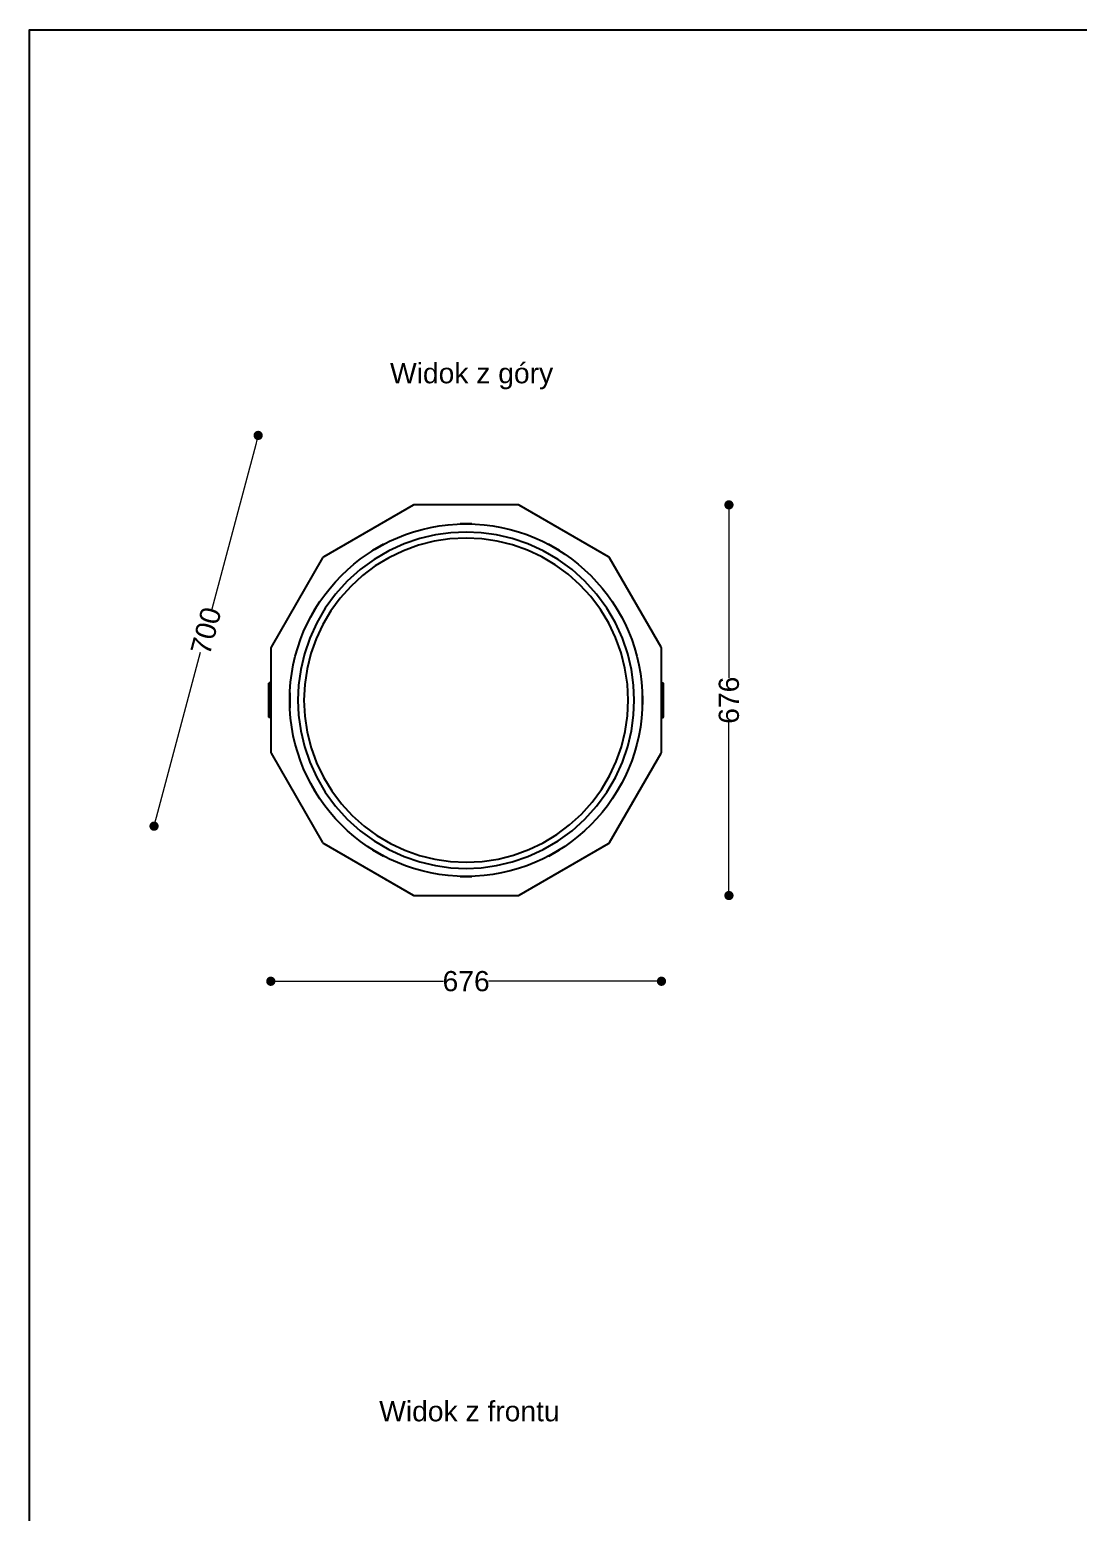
# Model space of a CAD drawing. Header units: millimetres. Extents: x 10366 to 13995, y 24552 to 29685.
# Drawn here: x 10366 to 12181, y 27119 to 29685 of the extents above; entities that cross this region are included whole.
import ezdxf

# ---------------------------------------------------------------- set-up
doc = ezdxf.new("R2010")
doc.units = ezdxf.units.MM
doc.header["$LTSCALE"] = 3
doc.layers.add('Default', color=7, linetype='Continuous')
doc.styles.get("Standard").update_dxf_attribs({"font": 'arial.ttf'})
doc.dimstyles.new('MATEUSZ', dxfattribs={"dimtxt": 35, "dimasz": 16, "dimexe": 0.18, "dimexo": 0.0625, "dimgap": 0.09, "dimtad": 0, "dimdec": 0, "dimdsep": 46, "dimtxsty": 'Standard', "dimblk": 'DOT', "dimcen": 0.09, "dimse1": 1, "dimse2": 1, "dimadec": 0, "dimazin": 0, "dimtfac": 1, "dimtdec": 0, "dimtofl": 0, "dimtmove": 0, "dimatfit": 3, "dimfxl": 1, "dimtolj": 1, "dimtzin": 0, "dimlwd": 9, "dimlwe": 9, "dimarcsym": 0})

# ---------------------------------------------------------------- blocks, each defined once
blk = doc.blocks.new('_Dot')
at = {"color": 0, "linetype": 'ByBlock', "lineweight": -2}
blk.add_line((-0.5, 0), (-1, 0), dxfattribs=at)
at = {"color": 0, "linetype": 'ByBlock', "const_width": 0.5}
blk.add_lwpolyline([(-0.25, 0, 1), (0.25, 0, 1)], format="xyb", close=True, dxfattribs=at)
blk = doc.blocks.new('*D23')
at = {"color": 0, "lineweight": 9, "transparency": 16777216}
for p, q in [((10799.4, 28037.7), (11082.5, 28037.7)), ((11443.3, 28037.7), (11160.2, 28037.7))]:
    blk.add_line(p, q, dxfattribs=at)
at = {"layer": 'Defpoints', "color": 0, "transparency": 16777216}
for p in [(11459.3, 28613.4), (10783.4, 28610.2), (11459.3, 28037.7)]:
    blk.add_point(p, dxfattribs=at)
at = {"color": 0, "lineweight": 9, "transparency": 16777216, "xscale": 16, "yscale": 16, "zscale": 16, "rotation": 180}
blk.add_blockref('_Dot', (10783.4, 28037.7), dxfattribs=at)
at = {"color": 0, "lineweight": 9, "transparency": 16777216, "xscale": 16, "yscale": 16, "zscale": 16}
blk.add_blockref('_Dot', (11459.3, 28037.7), dxfattribs=at)
at = {"color": 0, "transparency": 16777216, "insert": (11121.4, 28037.7), "char_height": 35, "attachment_point": 5}
blk.add_mtext('\\A1;676', dxfattribs=at)
blk = doc.blocks.new('*D24')
at = {"color": 0, "lineweight": 9, "transparency": 16777216}
for p, q in [((11576.1, 28846.2), (11576.1, 28563)), ((11576.1, 28202.1), (11576.1, 28485.3))]:
    blk.add_line(p, q, dxfattribs=at)
at = {"layer": 'Defpoints', "color": 0, "transparency": 16777216}
for p in [(11210.5, 28862.2), (11576.1, 28862.2), (11210.5, 28186.1)]:
    blk.add_point(p, dxfattribs=at)
at = {"color": 0, "lineweight": 9, "transparency": 16777216, "xscale": 16, "yscale": 16, "zscale": 16}
for p, rotation in [((11576.1, 28862.2), 90), ((11576.1, 28186.1), 270)]:
    blk.add_blockref('_Dot', p, dxfattribs=dict(at, rotation=rotation))
at = {"color": 0, "transparency": 16777216, "insert": (11576.1, 28524.1), "char_height": 35, "attachment_point": 5, "rotation": 90}
blk.add_mtext('\\A1;676', dxfattribs=at)
blk = doc.blocks.new('*D25')
at = {"color": 0, "lineweight": 9, "transparency": 16777216}
for p, q in [((10757.3, 28966.9), (10681.3, 28681.5)), ((10585.5, 28321.6), (10661.5, 28607))]:
    blk.add_line(p, q, dxfattribs=at)
at = {"layer": 'Defpoints', "color": 0, "transparency": 16777216}
for p in [(10761.5, 28982.4), (11212.1, 28862.3), (11032, 28186.1)]:
    blk.add_point(p, dxfattribs=at)
at = {"color": 0, "lineweight": 9, "transparency": 16777216, "xscale": 16, "yscale": 16, "zscale": 16}
for p, rotation in [((10761.5, 28982.4), 75.08729995909812), ((10581.4, 28306.1), 255.0872999590981)]:
    blk.add_blockref('_Dot', p, dxfattribs=dict(at, rotation=rotation))
at = {"color": 0, "transparency": 16777216, "insert": (10671.4, 28644.2), "char_height": 35, "attachment_point": 5, "rotation": 75.0873}
blk.add_mtext('\\A1;700', dxfattribs=at)

msp = doc.modelspace()

# ---------------------------------------------------------------- linework, layer by layer
msp.add_lwpolyline([(10366.2, 24552.5), (10366.2, 29684.6), (13995, 29684.6), (13995, 24552.5)], close=True)
at = {"layer": 'Default'}
for p, q in [((11029.5, 28861.6), (10874.9, 28772.3)), ((11210.5, 28862.2), (11032, 28862.2)), ((11367.6, 28772.3), (11213, 28861.6)), ((11131.2, 28829.2), (11111.1, 28829.2)), ((11131.2, 28829.2), (11111.1, 28829.2)), ((10978.3, 28793.9), (10959.5, 28783)), ((10978.3, 28793.9), (10959.5, 28783)), ((11282.9, 28783.1), (11264.1, 28794)), ((11282.9, 28783.1), (11264.1, 28794)), ((10873.1, 28770.5), (10783.9, 28615.9)), ((10958.4, 28782.4), (10957.8, 28782)), ((10958.4, 28782.4), (10957.8, 28782)), ((10959.4, 28783), (10958.8, 28782.6)), ((10959.4, 28783), (10958.8, 28782.6)), ((11458.7, 28615.9), (11369.4, 28770.5)), ((10851.9, 28667.7), (10851.2, 28666.5)), ((10851.9, 28667.7), (10851.2, 28666.5)), ((10862.6, 28686.3), (10852, 28667.9)), ((10862.6, 28686.3), (10852, 28667.9)), ((11379.8, 28686.5), (11379.5, 28687.1)), ((11379.8, 28686.5), (11379.5, 28687.1)), ((11390.5, 28668), (11379.8, 28686.4)), ((11390.5, 28668), (11379.8, 28686.4)), ((11391.3, 28666.5), (11390.5, 28667.9)), ((11391.3, 28666.5), (11390.5, 28667.9)), ((10783.2, 28613.4), (10783.2, 28434.9)), ((11459.3, 28434.9), (11459.3, 28613.4)), ((10780.2, 28494.7), (10780.2, 28553.6)), ((10782.8, 28554), (10780.6, 28554)), ((10782.8, 28553.6), (10780.6, 28553.6)), ((10780.6, 28494.7), (10780.6, 28553.6)), ((10782.8, 28494.7), (10782.8, 28553.6)), ((10816.2, 28537.1), (10816.2, 28511)), ((11426.3, 28511.2), (11426.3, 28537.3)), ((11459.7, 28554), (11461.9, 28554)), ((11459.7, 28553.6), (11461.9, 28553.6)), ((11459.7, 28553.6), (11459.7, 28494.7)), ((11461.9, 28553.6), (11461.9, 28494.7)), ((11462.3, 28553.6), (11462.3, 28494.7)), ((10782.8, 28494.7), (10780.6, 28494.7)), ((10782.8, 28494.3), (10780.6, 28494.3)), ((11459.7, 28494.7), (11461.9, 28494.7)), ((11459.7, 28494.3), (11461.9, 28494.3)), ((10783.9, 28432.4), (10873.1, 28277.8)), ((11369.4, 28277.8), (11458.7, 28432.4)), ((10851.2, 28381.8), (10852, 28380.4)), ((10851.2, 28381.8), (10852, 28380.4)), ((11390.6, 28380.6), (11391.4, 28381.8)), ((11390.6, 28380.6), (11391.4, 28381.8)), ((10852, 28380.3), (10862.7, 28361.9)), ((10852, 28380.3), (10862.7, 28361.9)), ((10862.7, 28361.8), (10863.1, 28361.2)), ((10862.7, 28361.8), (10863.1, 28361.2)), ((11379.9, 28362), (11390.5, 28380.4)), ((11379.9, 28362), (11390.5, 28380.4)), ((10874.9, 28276), (11029.5, 28186.7)), ((10959.6, 28265.2), (10978.4, 28254.3)), ((10959.6, 28265.2), (10978.4, 28254.3)), ((11213, 28186.7), (11367.6, 28276)), ((11264.2, 28254.4), (11283, 28265.3)), ((11264.2, 28254.4), (11283, 28265.3)), ((11283.1, 28265.3), (11283.7, 28265.7)), ((11283.1, 28265.3), (11283.7, 28265.7)), ((11284.2, 28265.9), (11284.7, 28266.3)), ((11284.2, 28265.9), (11284.7, 28266.3)), ((11111.3, 28219.1), (11131.5, 28219.1)), ((11111.3, 28219.1), (11131.5, 28219.1)), ((11032, 28186.1), (11210.5, 28186.1))]:
    msp.add_line(p, q, dxfattribs=at)
for points in [[(11412.3, 28524.1, 0), (11411.1, 28550.3, 0), (11407.4, 28577.1, 0), (11401, 28604.2, 0), (11391.8, 28631.3, 0), (11379.7, 28657.8, 0), (11364.8, 28683.4, 0), (11347.2, 28707.6, 0), (11327, 28729.9, 0), (11304.7, 28750.1, 0), (11280.5, 28767.7, 0), (11254.9, 28782.6, 0), (11228.4, 28794.7, 0), (11201.3, 28803.9, 0), (11174.2, 28810.3, 0), (11147.4, 28814, 0), (11121.3, 28815.1, 0), (11095.1, 28814, 0), (11068.3, 28810.3, 0), (11041.2, 28803.9, 0), (11014.1, 28794.7, 0), (10987.6, 28782.6, 0), (10962, 28767.7, 0), (10937.8, 28750.1, 0), (10915.5, 28729.9, 0), (10895.3, 28707.6, 0), (10877.7, 28683.4, 0), (10862.8, 28657.8, 0), (10850.7, 28631.3, 0), (10841.5, 28604.2, 0), (10835.1, 28577.1, 0), (10831.4, 28550.3, 0), (10830.3, 28524.1, 0), (10831.4, 28498, 0), (10835.1, 28471.2, 0), (10841.5, 28444.1, 0), (10850.7, 28417, 0), (10862.8, 28390.5, 0), (10877.7, 28364.9, 0), (10895.3, 28340.7, 0), (10915.5, 28318.4, 0), (10937.8, 28298.2, 0), (10962, 28280.6, 0), (10987.6, 28265.7, 0), (11014.1, 28253.6, 0), (11041.2, 28244.4, 0), (11068.3, 28238, 0), (11095.1, 28234.3, 0), (11121.3, 28233.1, 0), (11147.4, 28234.3, 0), (11174.2, 28238, 0), (11201.3, 28244.4, 0), (11228.4, 28253.6, 0), (11254.9, 28265.7, 0), (11280.5, 28280.6, 0), (11304.7, 28298.2, 0), (11327, 28318.4, 0), (11347.2, 28340.7, 0), (11364.8, 28364.9, 0), (11379.7, 28390.5, 0), (11391.8, 28417, 0), (11401, 28444.1, 0), (11407.4, 28471.2, 0), (11411.1, 28498, 0)], [(11401.7, 28524.1, 0), (11400.3, 28551.9, 0), (11396.2, 28579.5, 0), (11389.4, 28606.4, 0), (11379.9, 28632.5, 0), (11368, 28657.5, 0), (11353.6, 28681.2, 0), (11337, 28703.4, 0), (11318.3, 28723.7, 0), (11297.8, 28742, 0), (11275.7, 28758.2, 0), (11252.3, 28772.1, 0), (11227.5, 28783.7, 0), (11201.7, 28792.8, 0), (11175.3, 28799.4, 0), (11148.3, 28803.3, 0), (11121.2, 28804.6, 0), (11093.4, 28803.2, 0), (11065.9, 28799.1, 0), (11038.9, 28792.2, 0), (11012.8, 28782.8, 0), (10987.8, 28770.8, 0), (10964.2, 28756.5, 0), (10942, 28739.8, 0), (10921.7, 28721.2, 0), (10903.4, 28700.7, 0), (10887.2, 28678.6, 0), (10873.3, 28655.2, 0), (10861.7, 28630.4, 0), (10852.6, 28604.7, 0), (10846.1, 28578.2, 0), (10842.1, 28551.3, 0), (10840.8, 28524.2, 0), (10842.2, 28496.4, 0), (10846.3, 28468.8, 0), (10853.1, 28441.9, 0), (10862.6, 28415.8, 0), (10874.5, 28390.8, 0), (10888.9, 28367.1, 0), (10905.5, 28344.9, 0), (10924.2, 28324.6, 0), (10944.7, 28306.3, 0), (10966.8, 28290.1, 0), (10990.3, 28276.2, 0), (11015.1, 28264.6, 0), (11040.8, 28255.5, 0), (11067.2, 28248.9, 0), (11094.2, 28245, 0), (11121.4, 28243.7, 0), (11149.1, 28245.1, 0), (11176.6, 28249.2, 0), (11203.6, 28256.1, 0), (11229.7, 28265.5, 0), (11254.7, 28277.5, 0), (11278.3, 28291.8, 0), (11300.5, 28308.5, 0), (11320.8, 28327.1, 0), (11339.2, 28347.6, 0), (11355.4, 28369.7, 0), (11369.2, 28393.1, 0), (11380.8, 28417.9, 0), (11389.9, 28443.6, 0), (11396.5, 28470.1, 0), (11400.4, 28497, 0)]]:
    msp.add_polyline3d(points, close=True, dxfattribs=at)
for points in [[(10780.6, 28553.6, 0), (10780.2, 28553.6, 0)], [(10780.6, 28554, 0), (10780.6, 28554, 0), (10780.6, 28554, 0), (10780.6, 28554, 0), (10780.6, 28554, 0), (10780.6, 28554, 0), (10780.6, 28554, 0), (10780.6, 28554, 0), (10780.6, 28554, 0), (10780.6, 28554, 0), (10780.6, 28554, 0), (10780.6, 28554, 0), (10780.6, 28554, 0), (10780.6, 28554, 0), (10780.6, 28554, 0), (10780.6, 28554, 0), (10780.6, 28553.9, 0), (10780.6, 28553.6, 0)], [(10782.8, 28553.6, 0), (10782.8, 28554, 0)], [(10783.2, 28553.6, 0), (10783.2, 28553.6, 0), (10783.2, 28553.6, 0), (10783.2, 28553.6, 0), (10783.2, 28553.6, 0), (10783.2, 28553.6, 0), (10783.2, 28553.6, 0), (10783.2, 28553.6, 0), (10783.2, 28553.6, 0), (10783.2, 28553.6, 0), (10783.2, 28553.6, 0), (10783.2, 28553.6, 0), (10783.2, 28553.6, 0), (10783.2, 28553.6, 0), (10783.2, 28553.6, 0), (10783.1, 28553.6, 0), (10782.8, 28553.6, 0)], [(11459.7, 28553.6, 0), (11459.3, 28553.6, 0)], [(11459.7, 28554, 0), (11459.7, 28554, 0), (11459.7, 28554, 0), (11459.7, 28554, 0), (11459.7, 28554, 0), (11459.7, 28554, 0), (11459.7, 28554, 0), (11459.7, 28554, 0), (11459.7, 28554, 0), (11459.7, 28554, 0), (11459.7, 28554, 0), (11459.7, 28554, 0), (11459.7, 28554, 0), (11459.7, 28554, 0), (11459.7, 28554, 0), (11459.7, 28554, 0), (11459.7, 28553.9, 0), (11459.7, 28553.6, 0)], [(11461.9, 28553.6, 0), (11461.9, 28554, 0)], [(11462.3, 28553.6, 0), (11462.3, 28553.6, 0), (11462.3, 28553.6, 0), (11462.3, 28553.6, 0), (11462.3, 28553.6, 0), (11462.3, 28553.6, 0), (11462.3, 28553.6, 0), (11462.3, 28553.6, 0), (11462.3, 28553.6, 0), (11462.3, 28553.6, 0), (11462.3, 28553.6, 0), (11462.3, 28553.6, 0), (11462.3, 28553.6, 0), (11462.3, 28553.6, 0), (11462.3, 28553.6, 0), (11462.3, 28553.6, 0), (11462.3, 28553.6, 0), (11461.9, 28553.6, 0)], [(10780.2, 28494.7, 0), (10780.2, 28494.7, 0), (10780.2, 28494.7, 0), (10780.2, 28494.7, 0), (10780.2, 28494.7, 0), (10780.2, 28494.7, 0), (10780.2, 28494.7, 0), (10780.2, 28494.7, 0), (10780.2, 28494.7, 0), (10780.2, 28494.7, 0), (10780.2, 28494.7, 0), (10780.2, 28494.7, 0), (10780.2, 28494.7, 0), (10780.2, 28494.7, 0), (10780.2, 28494.7, 0), (10780.2, 28494.7, 0), (10780.2, 28494.7, 0), (10780.6, 28494.7, 0)], [(10780.6, 28494.7, 0), (10780.6, 28494.3, 0)], [(10782.8, 28494.3, 0), (10782.8, 28494.3, 0), (10782.8, 28494.3, 0), (10782.8, 28494.3, 0), (10782.8, 28494.3, 0), (10782.8, 28494.3, 0), (10782.8, 28494.3, 0), (10782.8, 28494.3, 0), (10782.8, 28494.3, 0), (10782.8, 28494.3, 0), (10782.8, 28494.3, 0), (10782.8, 28494.3, 0), (10782.8, 28494.3, 0), (10782.8, 28494.3, 0), (10782.8, 28494.3, 0), (10782.8, 28494.3, 0), (10782.8, 28494.4, 0), (10782.8, 28494.7, 0)], [(10782.8, 28494.7, 0), (10783.2, 28494.7, 0)], [(11459.3, 28494.7, 0), (11459.3, 28494.7, 0), (11459.3, 28494.7, 0), (11459.3, 28494.7, 0), (11459.3, 28494.7, 0), (11459.3, 28494.7, 0), (11459.3, 28494.7, 0), (11459.3, 28494.7, 0), (11459.3, 28494.7, 0), (11459.3, 28494.7, 0), (11459.3, 28494.7, 0), (11459.3, 28494.7, 0), (11459.3, 28494.7, 0), (11459.3, 28494.7, 0), (11459.3, 28494.7, 0), (11459.4, 28494.7, 0), (11459.7, 28494.7, 0)], [(11459.7, 28494.7, 0), (11459.7, 28494.3, 0)], [(11461.9, 28494.3, 0), (11461.9, 28494.3, 0), (11461.9, 28494.3, 0), (11461.9, 28494.3, 0), (11461.9, 28494.3, 0), (11461.9, 28494.3, 0), (11461.9, 28494.3, 0), (11461.9, 28494.3, 0), (11461.9, 28494.3, 0), (11461.9, 28494.3, 0), (11461.9, 28494.3, 0), (11461.9, 28494.3, 0), (11461.9, 28494.3, 0), (11461.9, 28494.3, 0), (11461.9, 28494.3, 0), (11461.9, 28494.3, 0), (11461.9, 28494.4, 0), (11461.9, 28494.7, 0)], [(11461.9, 28494.7, 0), (11462.3, 28494.7, 0)]]:
    msp.add_polyline3d(points, dxfattribs=at)
msp.add_circle((11121.3, 28524.1), 305.1, dxfattribs=at)
for centre, radius, start, end in [((11020.4, 28854), 2, 84.1607, 120), ((11032, 28857.2), 5, 90, 120), ((11069.7, 28860.2), 2, 65.7203, 90), ((11112.7, 28860.2), 2, 65.7635, 90), ((11155.8, 28860.2), 2, 65.8066, 90), ((11198.8, 28860.2), 2, 65.8498, 90), ((11210.5, 28857.2), 5, 60, 90), ((11222.1, 28854), 2, 60, 90.0746), ((10960.6, 28819.5), 2, 120, 144.3008), ((10983.1, 28832.5), 2, 89.9097, 120), ((10997.9, 28841), 2, 120, 150.0311), ((11244.6, 28841), 2, 24.7902, 60), ((11259.4, 28832.5), 2, 60, 84.0324), ((11281.9, 28819.5), 2, 27.4863, 60), ((10923.3, 28797.9), 2, 120, 149.9531), ((10945.8, 28810.9), 2, 84.092, 120), ((11296.7, 28810.9), 2, 60, 90.1485), ((11319.2, 28797.9), 2, 24.8636, 60), ((10877.4, 28768), 5, 120, 150), ((10886, 28776.4), 2, 120, 144.2192), ((10908.5, 28789.4), 2, 89.8357, 120), ((11334, 28789.4), 2, 60, 84.1106), ((11356.5, 28776.4), 2, 27.562, 60), ((11365.1, 28768), 5, 30, 60), ((10869, 28759.4), 2, 113.7167, 150), ((11373.5, 28759.4), 2, 30, 58.3995), ((10847.5, 28722.1), 2, 118.9435, 150), ((10856, 28736.9), 2, 150, 177.3032), ((11386.5, 28736.9), 2, 356.9287, 30), ((11395, 28722.1), 2, 30, 55.9583), ((10834.5, 28699.6), 2, 150, 183.1617), ((10834.5, 28699.6), 2, 150, 177.0908), ((11408, 28699.6), 2, 356.8384, 30), ((10812.9, 28662.3), 2, 150, 177.227), ((10825.9, 28684.8), 2, 113.6446, 150), ((11416.6, 28684.8), 2, 30, 58.4784), ((11429.6, 28662.3), 2, 357.0001, 30), ((10804.4, 28647.5), 2, 118.8667, 150), ((11438.1, 28647.5), 2, 30, 56.0379), ((10788.2, 28613.4), 5, 150, 180), ((10791.4, 28625), 2, 150, 183.0902), ((10791.4, 28625), 2, 150, 177.0146), ((11451.1, 28625), 2, 356.9099, 30), ((11454.3, 28613.4), 5, 0, 30), ((10787.7, 28608.9), 4.48, 162.623, 180.1359), ((11454.9, 28608.9), 4.48, 359.8641, 17.3765), ((10780.6, 28553.6), 0.4, 90, 180), ((10782.8, 28553.6), 0.4, 0, 90), ((11459.7, 28553.6), 0.4, 90, 180), ((11461.9, 28553.6), 0.4, 0, 90), ((10780.6, 28494.7), 0.4, 180, 270), ((10780.6, 28494.7), 0.4, 180, 270), ((10782.8, 28494.7), 0.4, 270, 0), ((11459.7, 28494.7), 0.4, 180, 270), ((11461.9, 28494.7), 0.4, 270, 0), ((10787.7, 28439.4), 4.48, 179.9007, 198.0496), ((10788.2, 28434.9), 5, 180, 210), ((11454.3, 28434.9), 5, 330, 0), ((11454.8, 28439.4), 4.48, 341.9509, 0.0993), ((10791.4, 28423.3), 2, 176.9098, 210), ((11451.1, 28423.3), 2, 330, 357.0148), ((10804.4, 28400.8), 2, 210, 241.1333), ((10804.4, 28400.8), 2, 210, 236.0409), ((10812.9, 28386), 2, 177, 210), ((11429.6, 28386), 2, 330, 357.2272), ((11438.1, 28400.8), 2, 298.8698, 330), ((10825.9, 28363.5), 2, 210, 238.4814), ((11416.6, 28363.5), 2, 293.6478, 330), ((10834.5, 28348.7), 2, 176.8383, 210), ((11408, 28348.7), 2, 330, 357.091), ((10847.5, 28326.2), 2, 210, 235.9612), ((10856, 28311.4), 2, 176.9285, 210), ((11386.5, 28311.4), 2, 330, 357.3034), ((11395, 28326.2), 2, 298.9466, 330), ((10869, 28288.9), 2, 210, 238.4025), ((11373.5, 28288.9), 2, 293.72, 330), ((10877.4, 28280.3), 5, 210, 240), ((10886, 28271.9), 2, 207.5637, 240), ((10908.5, 28258.9), 2, 240, 264.1141), ((11334, 28258.9), 2, 269.8392, 300), ((11356.5, 28271.9), 2, 300, 324.2213), ((11365.1, 28280.3), 5, 300, 330), ((10923.3, 28250.4), 2, 204.8651, 240), ((10945.8, 28237.4), 2, 240, 270.152), ((10960.6, 28228.8), 2, 207.4879, 240), ((11281.9, 28228.8), 2, 300, 324.3028), ((11296.7, 28237.4), 2, 264.0954, 300), ((11319.2, 28250.4), 2, 300, 329.9549), ((10983.1, 28215.8), 2, 240, 264.0359), ((10997.9, 28207.3), 2, 204.7917, 240), ((11244.6, 28207.3), 2, 300, 330.0328), ((11259.4, 28215.8), 2, 269.9132, 300), ((11020.4, 28194.3), 2, 240, 270.0781), ((11032, 28191.1), 5, 240, 270), ((11043.7, 28188.1), 2, 245.853, 270), ((11086.7, 28188.1), 2, 245.8098, 270), ((11129.8, 28188.1), 2, 245.7667, 270), ((11172.8, 28188.1), 2, 245.7235, 270), ((11210.5, 28191.1), 5, 270, 300), ((11222.1, 28194.3), 2, 264.1642, 300), ((11222.1, 28194.3), 2, 269.9254, 300)]:
    msp.add_arc(centre, radius, start, end, dxfattribs=at)

# ---------------------------------------------------------------- texts
for s, p in [('Widok z góry', (10989.7, 29072.6)), ('Widok z frontu', (10971, 27276.1))]:
    msp.add_text(s, height=34.962).set_placement(p)

# ---------------------------------------------------------------- dimensions: what is measured, and where the dimension line sits
dim = msp.add_aligned_dim(p1=(11032, 28186.1), p2=(11212.1, 28862.3), distance=466.4, dimstyle='MATEUSZ')
dim.commit()
dim.dimension.update_dxf_attribs({"geometry": '*D25', "text_midpoint": (10671.4, 28644.2)})
dim = msp.add_linear_dim(base=(11576.1, 28862.2), p1=(11210.5, 28186.1), p2=(11210.5, 28862.2), angle=90, dimstyle='MATEUSZ')
dim.commit()
dim.dimension.update_dxf_attribs({"geometry": '*D24', "text_midpoint": (11576.1, 28524.1)})
dim = msp.add_linear_dim(base=(11459.3, 28037.7), p1=(10783.4, 28610.2), p2=(11459.3, 28613.4), dimstyle='MATEUSZ')
dim.commit()
dim.dimension.update_dxf_attribs({"geometry": '*D23', "text_midpoint": (11121.4, 28037.7)})

doc.saveas('drawing.dxf')
